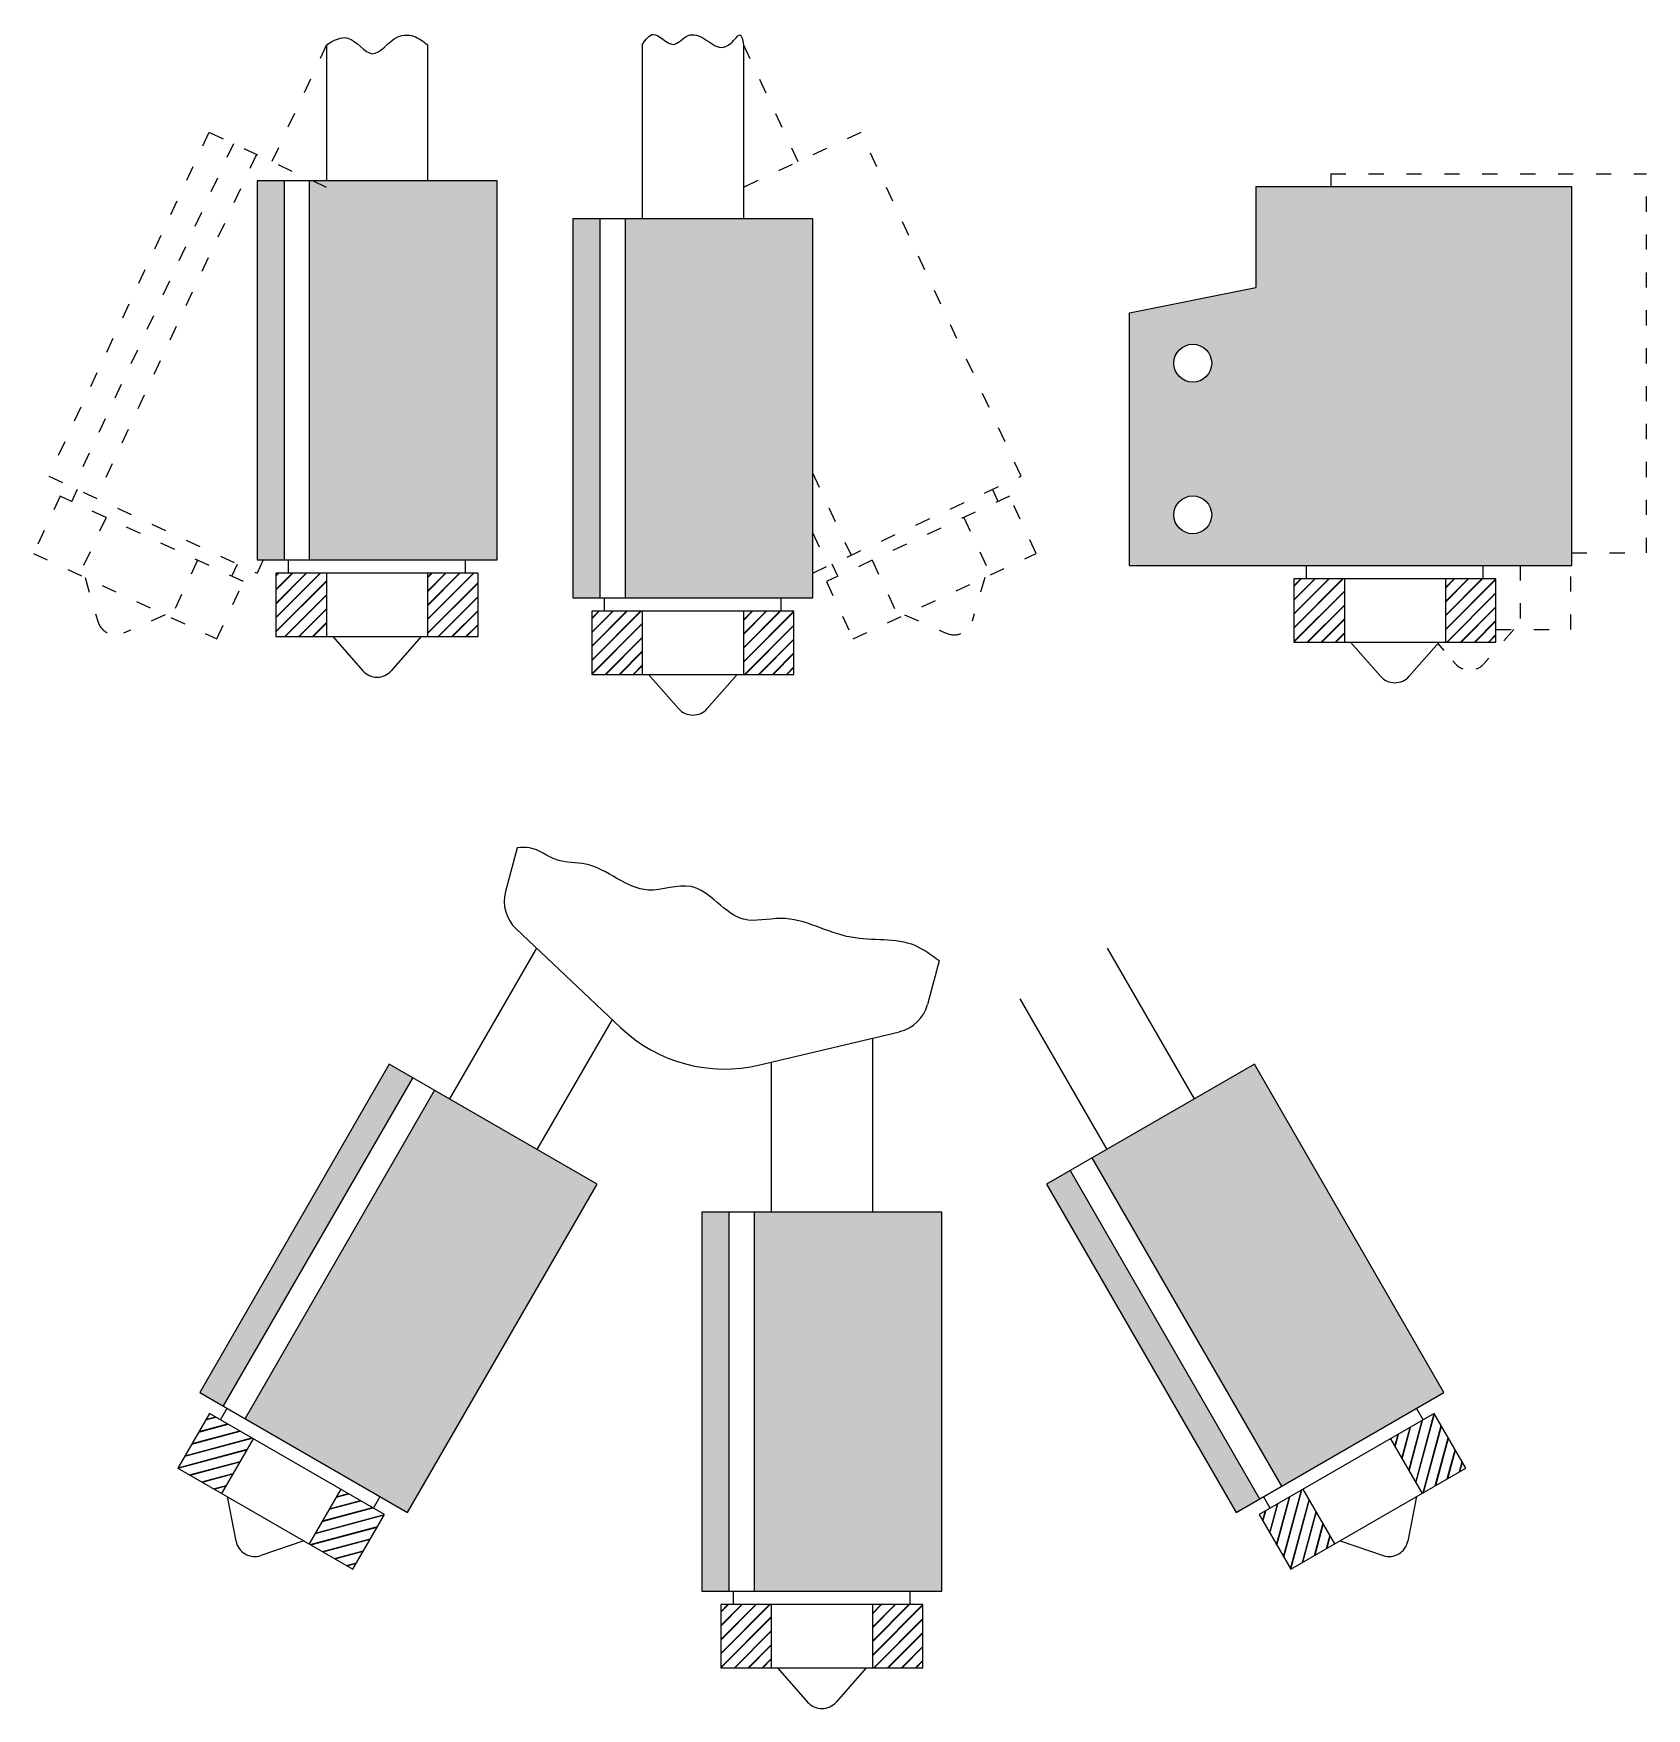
# Model space of a CAD drawing. Header units: millimetres. Extents: x 5502 to 5630, y 1853 to 1986.
import ezdxf

# ---------------------------------------------------------------- set-up
doc = ezdxf.new("R2010")
doc.units = ezdxf.units.MM
doc.linetypes.add('ACAD_ISO03W100', pattern=[30, 12, -18])
doc.layers.add('Слой1', color=7, linetype='Continuous')

msp = doc.modelspace()

# ---------------------------------------------------------------- hatches: boundary and pattern name
h = msp.add_hatch(color=256)
h.dxf.hatch_style = 1
h.paths.add_polyline_path([(5520.01, 1944.03), (5522.15, 1944.03), (5522.15, 1974.03), (5520.01, 1974.03)])
h.paths.add_polyline_path([(5524.15, 1944.03), (5539.01, 1944.03), (5539.01, 1974.03), (5524.15, 1974.03)])
h = msp.add_hatch(color=256)
h.dxf.hatch_style = 1
h.paths.add_polyline_path([(5624.08, 1943.6), (5624.08, 1973.6), (5599.08, 1973.6), (5599.08, 1965.6), (5589.08, 1963.6), (5589.08, 1943.6)])
h.paths.add_polyline_path([(5595.58, 1947.6, -1), (5592.58, 1947.6, -1)], flags=16)
h.paths.add_polyline_path([(5592.58, 1959.6, -1), (5595.58, 1959.6, -1)], flags=16)
h = msp.add_hatch(color=256)
h.dxf.hatch_style = 1
h.paths.add_polyline_path([(5564.01, 1971.03), (5549.15, 1971.03), (5549.15, 1941.03), (5564.01, 1941.03)])
h.paths.add_polyline_path([(5547.15, 1971.03), (5545.01, 1971.03), (5545.01, 1941.03), (5547.15, 1941.03)])
h = msp.add_hatch()
h.set_pattern_fill('JIS_LC_8', color=256, scale=0.1)
h.set_pattern_definition([(45, (0, 3), (-0.55154329, 0.55154329), []), (45, (0.04, 3), (-0.55154329, 0.55154329), [])])
h.paths.add_polyline_path([(5525.51, 1942.97), (5521.51, 1942.97), (5521.51, 1937.97), (5525.51, 1937.97)])
h.paths.add_polyline_path([(5537.51, 1942.97), (5533.51, 1942.97), (5533.51, 1937.97), (5537.51, 1937.97)])
h = msp.add_hatch()
h.set_pattern_fill('JIS_LC_8', color=256, scale=0.1)
h.set_pattern_definition([(45, (55.5742, 2.5634), (-0.55154329, 0.55154329), []), (45, (55.6142, 2.5634), (-0.55154329, 0.55154329), [])])
h.paths.add_polyline_path([(5606.08, 1942.53), (5602.08, 1942.53), (5602.08, 1937.53), (5606.08, 1937.53)])
h.paths.add_polyline_path([(5618.08, 1942.53), (5614.08, 1942.53), (5614.08, 1937.53), (5618.08, 1937.53)])
h = msp.add_hatch()
h.set_pattern_fill('JIS_LC_8', color=256, scale=0.1)
h.paths.add_polyline_path([(5550.51, 1939.97), (5546.51, 1939.97), (5546.51, 1934.97), (5550.51, 1934.97)])
h.paths.add_polyline_path([(5562.51, 1939.97), (5558.51, 1939.97), (5558.51, 1934.97), (5562.51, 1934.97)])
h = msp.add_hatch(color=256)
h.dxf.hatch_style = 1
h.paths.add_polyline_path([(5546.93, 1894.62), (5534.07, 1902.05), (5519.07, 1876.07), (5531.93, 1868.64)])
h.paths.add_polyline_path([(5515.48, 1878.14), (5517.34, 1877.07), (5532.34, 1903.05), (5530.48, 1904.12)])
h = msp.add_hatch(color=256)
h.dxf.hatch_style = 1
h.paths.add_polyline_path([(5598.96, 1904.12), (5586.1, 1896.7), (5601.1, 1870.72), (5613.96, 1878.14)])
h.paths.add_polyline_path([(5597.51, 1868.64), (5599.37, 1869.72), (5584.37, 1895.7), (5582.51, 1894.62)])
h = msp.add_hatch(color=256)
h.dxf.hatch_style = 1
h.paths.add_polyline_path([(5574.22, 1892.4), (5559.37, 1892.4), (5559.37, 1862.4), (5574.22, 1862.4)])
h.paths.add_polyline_path([(5555.22, 1862.4), (5557.37, 1862.4), (5557.37, 1892.4), (5555.22, 1892.4)])
h = msp.add_hatch()
h.set_pattern_fill('JIS_LC_8', color=256, scale=0.1, angle=-30)
h.set_pattern_definition([(15, (-257.1517, 2969.6619), (-0.20187886, 0.75342214), []), (15, (-257.11705, 2969.6419), (-0.20187886, 0.75342214), [])])
h.paths.add_polyline_path([(5519.71, 1874.47), (5516.25, 1876.47), (5513.75, 1872.14), (5517.21, 1870.14)])
h.paths.add_polyline_path([(5530.1, 1868.47), (5526.64, 1870.47), (5524.14, 1866.14), (5527.6, 1864.14)])
h = msp.add_hatch()
h.set_pattern_fill('JIS_LC_8', color=256, scale=0.1, angle=30)
h.set_pattern_definition([(75, (1765.9083, -2584.8437), (-0.75342214, 0.20187886), []), (75, (1765.9429, -2584.8237), (-0.75342214, 0.20187886), [])])
h.paths.add_polyline_path([(5602.8, 1870.47), (5599.34, 1868.47), (5601.84, 1864.14), (5605.3, 1866.14)])
h.paths.add_polyline_path([(5613.19, 1876.47), (5609.73, 1874.47), (5612.23, 1870.14), (5615.69, 1872.14)])
h = msp.add_hatch()
h.set_pattern_fill('JIS_LC_8', color=256, scale=0.1)
h.set_pattern_definition([(45, (10.21566, -78.62955), (-0.55154329, 0.55154329), []), (45, (10.25566, -78.62955), (-0.55154329, 0.55154329), [])])
h.paths.add_polyline_path([(5560.72, 1861.34), (5556.72, 1861.34), (5556.72, 1856.34), (5560.72, 1856.34)])
h.paths.add_polyline_path([(5572.72, 1861.34), (5568.72, 1861.34), (5568.72, 1856.34), (5572.72, 1856.34)])

# ---------------------------------------------------------------- linework, layer by layer
at = {"linetype": 'ACAD_ISO03W100', "ltscale": 0.1}
for p, q in [((5605, 1974.59), (5630, 1974.59)), ((5605, 1974.59), (5605, 1973.6)), ((5630, 1944.59), (5630, 1974.59)), ((5624.08, 1944.59), (5630, 1944.59))]:
    msp.add_line(p, q, dxfattribs=at)
for p, q in [((5599.08, 1973.6), (5624.08, 1973.6)), ((5599.08, 1973.6), (5599.08, 1965.6)), ((5624.08, 1943.6), (5624.08, 1973.6)), ((5589.08, 1963.6), (5599.08, 1965.6)), ((5589.08, 1943.6), (5589.08, 1963.6)), ((5589.08, 1943.6), (5624.08, 1943.6)), ((5540.61, 1921.24), (5539.69, 1917.78)), ((5540.52, 1914.82), (5548.79, 1907.01)), ((5574, 1912.29), (5573.08, 1908.83)), ((5559.81, 1904.06), (5570.87, 1906.69))]:
    msp.add_line(p, q)
for centre in [(5594.08, 1959.6), (5594.08, 1947.6)]:
    msp.add_circle(centre, 1.5)
for centre, radius, start, end in [((5542.58, 1917), 3, 165, 226.6113), ((5570.18, 1909.61), 3, 283.3887, 345), ((5557.03, 1915.73), 12, 226.6113, 283.3887)]:
    msp.add_arc(centre, radius, start, end)
for points in [[(5525.51, 1984.81), (5527.2, 1985.34), (5529.13, 1984.1), (5531.16, 1985.44), (5532.39, 1985.49), (5533.51, 1984.81)], [(5550.51, 1984.81), (5551.37, 1985.63), (5552.94, 1984.84), (5554.14, 1985.54), (5555.46, 1985.26), (5556.75, 1984.59), (5557.5, 1984.91), (5558.25, 1985.58), (5558.51, 1984.81)], [(5574, 1912.29), (5572.1, 1913.5), (5567.03, 1914.16), (5561.47, 1915.65), (5558.53, 1915.59), (5554.35, 1918.17), (5550.98, 1917.9), (5546.03, 1919.95), (5543.73, 1920.29), (5541.58, 1921.24), (5540.61, 1921.24)]]:
    msp.add_spline(points, degree=3)
at = {"layer": 'Слой1', "linetype": 'ACAD_ISO03W100', "ltscale": 0.1}
for p, q in [((5525.51, 1984.81), (5521.18, 1975.54)), ((5558.51, 1984.81), (5562.83, 1975.54)), ((5516.2, 1977.86), (5503.52, 1950.67)), ((5518.14, 1976.96), (5505.47, 1949.77)), ((5525.51, 1973.52), (5516.2, 1977.86)), ((5567.81, 1977.86), (5558.51, 1973.52)), ((5580.49, 1950.67), (5567.81, 1977.86)), ((5519.96, 1976.11), (5507.28, 1948.92)), ((5503.52, 1950.67), (5520.01, 1942.99)), ((5564.01, 1950.88), (5567.03, 1944.4)), ((5564.01, 1942.99), (5580.49, 1950.67)), ((5504.43, 1949.08), (5502.32, 1944.54)), ((5518.93, 1942.31), (5504.43, 1949.08)), ((5505.34, 1948.65), (5505.79, 1949.62)), ((5579.58, 1949.08), (5565.08, 1942.31)), ((5578.67, 1948.65), (5578.22, 1949.62)), ((5581.69, 1944.54), (5579.58, 1949.08)), ((5508.06, 1947.39), (5505.94, 1942.85)), ((5575.96, 1947.39), (5578.07, 1942.85)), ((5564.01, 1946.15), (5565.22, 1943.55)), ((5502.32, 1944.54), (5516.82, 1937.78)), ((5515.31, 1944), (5513.19, 1939.47)), ((5518.03, 1942.74), (5518.47, 1943.7)), ((5520.49, 1944.03), (5520.01, 1942.99)), ((5565.99, 1942.74), (5565.54, 1943.7)), ((5567.19, 1937.78), (5581.69, 1944.54)), ((5568.7, 1944), (5570.82, 1939.47)), ((5506.4, 1942.64), (5507.4, 1939.18)), ((5516.82, 1937.78), (5518.93, 1942.31)), ((5565.08, 1942.31), (5567.19, 1937.78)), ((5577.62, 1942.64), (5576.61, 1939.18)), ((5620, 1943.6), (5620, 1938.52)), ((5624, 1938.52), (5624, 1943.6)), ((5512.74, 1939.68), (5509.45, 1938.23)), ((5571.27, 1939.68), (5574.57, 1938.23)), ((5619.5, 1938.52), (5617.13, 1935.81)), ((5618.08, 1938.52), (5624, 1938.52))]:
    msp.add_line(p, q, dxfattribs=at)
at = {"layer": 'Слой1'}
for p, q in [((5525.51, 1984.81), (5525.51, 1974.03)), ((5533.51, 1984.81), (5533.51, 1974.03)), ((5550.51, 1984.81), (5550.51, 1971.03)), ((5558.51, 1984.81), (5558.51, 1971.03)), ((5539.01, 1974.03), (5520.01, 1974.03)), ((5520.01, 1974.03), (5520.01, 1944.03)), ((5522.15, 1974.03), (5522.15, 1944.03)), ((5524.15, 1974.03), (5524.15, 1944.03)), ((5539.01, 1944.03), (5539.01, 1974.03)), ((5564.01, 1971.03), (5545.01, 1971.03)), ((5545.01, 1971.03), (5545.01, 1941.03)), ((5547.15, 1971.03), (5547.15, 1941.03)), ((5549.15, 1971.03), (5549.15, 1941.03)), ((5564.01, 1941.03), (5564.01, 1971.03)), ((5520.01, 1944.03), (5539.01, 1944.03)), ((5522.51, 1942.97), (5522.51, 1944.03)), ((5536.51, 1942.97), (5536.51, 1944.03)), ((5537.51, 1942.97), (5521.51, 1942.97)), ((5521.51, 1942.97), (5521.51, 1937.97)), ((5525.51, 1942.97), (5525.51, 1937.97)), ((5533.51, 1942.97), (5533.51, 1937.97)), ((5537.51, 1937.97), (5537.51, 1942.97)), ((5618.08, 1942.53), (5602.08, 1942.53)), ((5602.08, 1942.53), (5602.08, 1937.53)), ((5603.08, 1942.53), (5603.08, 1943.6)), ((5606.08, 1942.53), (5606.08, 1937.53)), ((5614.08, 1942.53), (5614.08, 1937.53)), ((5617.08, 1942.53), (5617.08, 1943.6)), ((5618.08, 1937.53), (5618.08, 1942.53)), ((5545.01, 1941.03), (5564.01, 1941.03)), ((5547.51, 1939.97), (5547.51, 1941.03)), ((5561.51, 1939.97), (5561.51, 1941.03)), ((5562.51, 1939.97), (5546.51, 1939.97)), ((5546.51, 1939.97), (5546.51, 1934.97)), ((5550.51, 1939.97), (5550.51, 1934.97)), ((5558.51, 1939.97), (5558.51, 1934.97)), ((5562.51, 1934.97), (5562.51, 1939.97)), ((5615.17, 1938.52), (5615.21, 1938.52)), ((5616.28, 1938.52), (5616.32, 1938.52)), ((5617.38, 1938.52), (5617.42, 1938.52)), ((5521.51, 1937.97), (5537.51, 1937.97)), ((5526.01, 1937.97), (5528.38, 1935.26)), ((5533.01, 1937.97), (5530.63, 1935.26)), ((5602.08, 1937.53), (5618.08, 1937.53)), ((5606.58, 1937.53), (5608.95, 1934.82)), ((5613.58, 1937.53), (5611.21, 1934.82)), ((5546.51, 1934.97), (5562.51, 1934.97)), ((5551.01, 1934.97), (5553.38, 1932.26)), ((5558.01, 1934.97), (5555.63, 1932.26)), ((5542.13, 1913.3), (5535.24, 1901.37)), ((5587.31, 1913.3), (5594.2, 1901.37)), ((5580.38, 1909.3), (5587.27, 1897.37)), ((5548.11, 1907.65), (5542.17, 1897.37)), ((5568.72, 1906.18), (5568.72, 1892.4)), ((5530.48, 1904.12), (5515.48, 1878.14)), ((5546.93, 1894.62), (5530.48, 1904.12)), ((5560.72, 1904.27), (5560.72, 1892.4)), ((5598.96, 1904.12), (5582.51, 1894.62)), ((5613.96, 1878.14), (5598.96, 1904.12)), ((5532.34, 1903.05), (5517.34, 1877.07)), ((5534.07, 1902.05), (5519.07, 1876.07)), ((5586.1, 1896.7), (5601.1, 1870.72)), ((5531.93, 1868.64), (5546.93, 1894.62)), ((5582.51, 1894.62), (5597.51, 1868.64)), ((5584.37, 1895.7), (5599.37, 1869.72)), ((5574.22, 1892.4), (5555.22, 1892.4)), ((5555.22, 1892.4), (5555.22, 1862.4)), ((5557.37, 1892.4), (5557.37, 1862.4)), ((5559.37, 1892.4), (5559.37, 1862.4)), ((5574.22, 1862.4), (5574.22, 1892.4)), ((5515.48, 1878.14), (5531.93, 1868.64)), ((5597.51, 1868.64), (5613.96, 1878.14)), ((5516.25, 1876.47), (5513.75, 1872.14)), ((5530.1, 1868.47), (5516.25, 1876.47)), ((5517.11, 1875.97), (5517.65, 1876.89)), ((5613.19, 1876.47), (5599.34, 1868.47)), ((5612.33, 1875.97), (5611.8, 1876.89)), ((5615.69, 1872.14), (5613.19, 1876.47)), ((5519.71, 1874.47), (5517.21, 1870.14)), ((5609.73, 1874.47), (5612.23, 1870.14)), ((5513.75, 1872.14), (5527.6, 1864.14)), ((5601.84, 1864.14), (5615.69, 1872.14)), ((5517.65, 1869.89), (5518.34, 1866.36)), ((5526.64, 1870.47), (5524.14, 1866.14)), ((5529.24, 1868.97), (5529.77, 1869.89)), ((5600.2, 1868.97), (5599.67, 1869.89)), ((5602.8, 1870.47), (5605.3, 1866.14)), ((5611.8, 1869.89), (5611.1, 1866.36)), ((5527.6, 1864.14), (5530.1, 1868.47)), ((5599.34, 1868.47), (5601.84, 1864.14)), ((5523.71, 1866.39), (5520.3, 1865.23)), ((5605.74, 1866.39), (5609.14, 1865.23)), ((5555.22, 1862.4), (5574.22, 1862.4)), ((5557.72, 1861.34), (5557.72, 1862.4)), ((5571.72, 1861.34), (5571.72, 1862.4)), ((5572.72, 1861.34), (5556.72, 1861.34)), ((5556.72, 1861.34), (5556.72, 1856.34)), ((5560.72, 1861.34), (5560.72, 1856.34)), ((5568.72, 1861.34), (5568.72, 1856.34)), ((5572.72, 1856.34), (5572.72, 1861.34)), ((5556.72, 1856.34), (5572.72, 1856.34)), ((5561.22, 1856.34), (5563.59, 1853.63)), ((5568.22, 1856.34), (5565.85, 1853.63))]:
    msp.add_line(p, q, dxfattribs=at)
at = {"layer": 'Слой1', "linetype": 'ACAD_ISO03W100', "ltscale": 0.06}
msp.add_line((5613.47, 1937.41), (5614.87, 1935.81), dxfattribs=at)
at = {"layer": 'Слой1', "linetype": 'ACAD_ISO03W100', "ltscale": 0.1}
for centre, start, end in [((5508.84, 1939.6), 196.1859, 293.8141), ((5575.17, 1939.6), 246.1859, 343.8141)]:
    msp.add_arc(centre, 1.5, start, end, dxfattribs=at)
at = {"layer": 'Слой1', "linetype": 'ACAD_ISO03W100', "ltscale": 0.06}
msp.add_arc((5616, 1936.8), 1.5, 221.1859, 318.8141, dxfattribs=at)
at = {"layer": 'Слой1'}
for centre, start, end in [((5529.51, 1936.25), 221.1859, 318.8141), ((5610.08, 1935.81), 221.1859, 318.8141), ((5554.51, 1933.25), 221.1859, 318.8141), ((5519.82, 1866.65), 191.1859, 288.8141), ((5609.63, 1866.65), 251.1859, 348.8141), ((5564.72, 1854.62), 221.1859, 318.8141)]:
    msp.add_arc(centre, 1.5, start, end, dxfattribs=at)

doc.saveas('drawing.dxf')
